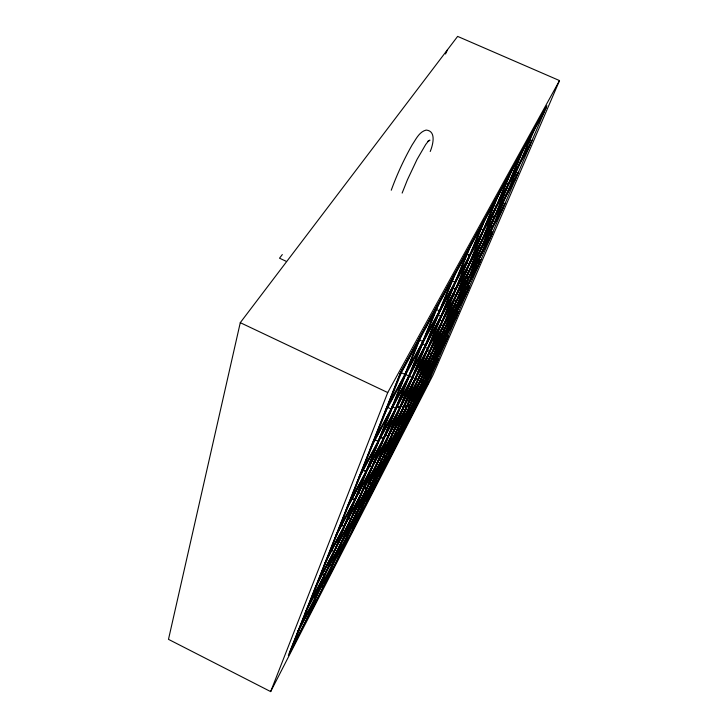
<?xml version="1.0" encoding="UTF-8"?>
<svg xmlns="http://www.w3.org/2000/svg" width="728" height="728" viewBox="0 0 728 728"><rect width="100%" height="100%" fill="white"/><g stroke="black" fill="none" stroke-linecap="round" stroke-linejoin="round"><path stroke-width="1.09" d="M240.276 322.668L168.487 639.348L270.661 691.6L433.042 374.975L559.514 80.581L457.63 36.4L240.276 322.668L387.733 392.556L270.661 691.6M430.212 151.497C432.823 145.227 436.709 130.931 426.144 130.066C419.182 131.832 416.007 139.239 412.294 144.644C404.004 159.195 396.969 174.483 391.255 190.226M445.591 54.009L446.646 50.86M446.382 52.389L447.083 50.287M402.138 193.084L407.434 179.789L417.044 159.405L425.689 144.517L428.865 140.495L427.882 141.478L429.939 140.14L428.683 140.859M289.334 653.316L400.664 372.563L546.064 107.526M299.508 629.047L292.638 646.327L308.69 615.096L315.743 597.552L313.886 601.146M300.928 625.461L308.199 607.179L324.652 575.393L315.342 597.515L313.313 596.496M317.399 584.002L309.7 603.385L326.199 571.553L419.847 337.255M327.172 559.404L319.001 579.979L335.717 547.875L344.071 527.09L342.142 530.767M328.874 555.136L337.565 533.242M339.375 528.701L348.639 505.369L365.957 472.645L354.563 499.817L351.56 498.352L354.582 499.808M350.568 500.518L360.469 475.602M362.526 470.415L373.118 443.752M375.329 438.192L386.695 409.582M389.071 403.612L401.292 372.836L520.547 155.119M305.487 622.076L324.324 575.156L322.304 574.155M419.292 339.967L404.923 374.392L400.828 372.463M308.272 616.652L422.95 331.604M421.958 343.561L437.082 307.489M437.792 304.559L321.712 590.481M324.351 585.348L440.677 299.299M337.1 560.524L454.481 274.137M346.883 536.654L356.811 513.276L342.115 541.659M356.192 513.941L366.594 489.434L364.901 492.683M366.02 489.971L376.931 464.246L375.22 467.512M376.403 464.637L377.022 463.135L374.984 462.153M453.644 277.259L439.421 310.856L435.353 308.954M339.603 555.646L457.175 269.233M351.715 532.077L470.06 245.764M383.246 456.574L391.983 435.444L390.372 438.538M469.105 249.04L456.638 279.161L454.991 282.191L451.924 280.771M354.09 527.445L472.563 241.186M365.602 505.023L484.611 219.237M483.565 222.641L471.116 252.498L469.569 255.346L466.53 253.954M367.868 500.618L486.959 214.951M378.833 479.27L498.252 194.385M497.115 197.898L483.255 230.13M380.99 475.065L500.455 190.372M391.436 454.727L511.056 171.053M509.846 174.656L497.506 203.904L496.132 206.424L494.075 205.478M393.493 450.714L513.131 167.276M403.467 431.304L523.095 149.103M425.443 380.016L433.961 359.932L432.65 362.435M405.432 427.473L525.052 145.554M414.951 408.927L534.452 128.428M416.835 405.269L536.29 125.07M427.218 380.899L427.773 379.597M437.037 357.885L446.764 338.857L444.717 337.901M447.311 333.779L447.92 332.359M458.076 308.517L458.713 307.025M469.378 282.009L470.051 280.444M481.254 254.163L481.954 252.516M493.739 224.879L494.485 223.141M506.897 194.021L507.671 192.192M520.766 161.489L521.594 159.55M427.736 384.029L546.901 105.733L400.5 372.499L288.352 655.437L427.827 383.683M309.655 613.213L324.852 583.647L332.077 565.874L330.312 569.278M325.771 581.863L340.176 553.817L347.538 535.881L345.873 539.102M341.05 552.124L354.736 525.498L362.207 507.425L360.633 510.483M355.555 523.887L368.568 498.571L376.139 480.398L374.638 483.301M369.36 497.042L381.745 472.936L389.398 454.7L387.96 457.466M382.491 471.48L394.294 448.512L402.011 430.23L400.646 432.86M395.013 447.119L406.279 425.197L414.041 406.897L412.74 409.409M406.952 423.878L417.717 402.939M418.373 401.665L428.656 381.645L426.617 380.689M297.934 631.258L438.72 358.394M297.452 632.495L438.165 359.687M296.524 634.834L437.109 362.153M343.698 537.783L356.738 512.603L354.745 511.611M359.304 507.653L373.246 480.753L381.536 460.724L379.925 463.8M374.083 479.124L387.305 453.617L395.677 433.524L394.157 436.445M388.106 452.07L400.655 427.846L409.1 407.735L407.653 410.501M401.419 426.381L413.349 403.348L421.84 383.237L420.466 385.867M414.077 401.956L424.133 382.528L419.237 380.307M426.126 378.697L435.717 360.178M306.151 610.546L447.993 336.718M446.892 339.294L305.169 613.021M357.703 511.566L371.617 484.675L362.171 506.743L360.142 505.76L362.18 506.734M372.463 483.055L385.667 457.557L376.203 479.552L374.183 478.56M425.88 383.265L427.118 380.871M389.544 453.699L398.999 431.795L397.561 434.561M424.278 387.032L425.516 384.639M435.299 365.656L436.481 363.363M314.332 589.908L457.129 315.397M306.67 609.245L448.575 335.362M434.034 364.127L435.28 361.734M445.081 342.788L446.264 340.504M410.319 409.928L411.684 407.298L402.238 429.092L400.191 428.11M422.458 386.477L423.769 383.965L414.341 405.632L412.303 404.659M339.403 546.883L341.186 543.461L331.804 565.601L329.82 564.6M353.417 513.868L366.594 488.552L364.591 487.569L366.594 488.552M369.187 483.583L381.636 459.65L379.643 458.676M384.093 454.954L397.406 429.374L406.224 408.217L404.695 411.138M315.37 587.278L352.47 515.688L360.988 494.74L359.168 498.198M350.113 520.529L458.895 311.275M444.253 340.131L445.5 337.746M455.319 318.873L456.502 316.598M325.753 561.097L469.687 286.059M325.161 562.571L469.05 287.542M324.06 565.365L467.84 290.372M422.222 381.709L432.505 357.958L431.131 360.578M447.265 333.615L446.018 335.999L443.962 335.044M336.209 534.707L481.008 259.623M335.59 536.272L480.344 261.188M334.407 539.248L479.07 264.146M458.058 308.281L456.811 310.656L454.782 309.7M432.969 356.21L443.725 331.367L442.342 333.979M360.933 493.857L371.771 468.195L369.942 471.671M377.004 463.144L387.86 437.592L386.14 440.868M443.343 337.21L444.653 334.716L434.407 358.294L432.377 357.33M454.964 314.987L456.21 312.612M466.029 293.83L467.221 291.564M418.263 385.194L419.71 382.418L409.391 406.342L407.361 405.369M469.396 281.691L468.15 284.047L466.111 283.101M417.736 379.816L429.101 353.326L427.554 356.238M454.581 310.71L455.892 308.226L445.19 332.86L443.161 331.895M466.211 288.606L467.458 286.24M477.259 267.586L478.451 265.338M401.401 411.839L403.03 408.754L392.174 434.161L390.135 433.178M415.806 384.439L417.353 381.518L406.515 406.761L404.477 405.769M429.438 358.522L430.894 355.764L420.092 380.817L418.054 379.834M352.725 504.404L354.673 500.709L343.871 526.453L340.859 524.952M347.365 506.57L492.883 231.886M346.701 508.244L492.183 233.524M366.994 470.688L383.228 440.012L371.808 467.058L368.787 465.583M345.436 511.42L490.854 236.627M357.221 481.681L503.23 207.735M480.07 256.083L478.014 255.146L480.061 256.092L481.299 253.754M399.727 407.716L396.687 406.269L399.718 407.735L411.748 379.379L409.991 382.655M362.926 470.024L365.947 471.48L377.978 442.742L375.985 446.473M380.353 437.155L383.365 438.602L395.413 410.037L393.539 413.531M466.402 282.828L467.713 280.353L456.52 306.133L454.481 305.178M478.014 260.879L479.261 258.54M489.043 240.04L490.235 237.81M441.232 330.394L442.688 327.646L431.376 353.908L429.32 352.934M454.154 305.969L455.546 303.358L444.28 329.384L442.242 328.419M397.706 412.639L399.445 409.354L388.033 436.245L384.966 434.762M413.076 383.601L414.714 380.517L403.312 407.216L400.273 405.76M359.277 476.503L505.369 202.739M358.567 478.287L504.631 204.468M466.621 276.413L468.004 273.828L457.584 298.516L456.201 301.119L454.145 300.154M478.851 253.453L480.161 251.005L469.76 275.548L468.45 278.005L466.402 277.059M425.443 353.662L427.09 350.587L415.096 378.697L412.03 377.24M439.985 326.39L441.532 323.487L429.593 351.342L426.544 349.904M453.681 300.682L455.146 297.943L444.726 322.786L443.27 325.525L441.214 324.57M369.842 449.849L516.243 177.341M481.008 248.375L493.293 220.056L491.991 222.477M492.592 226.672L493.83 224.361M455.846 295.532L468.332 266.53L466.866 269.242M395.659 408.317L408.39 378.096L406.506 381.59M501.428 211.093L502.611 208.891M490.445 231.713L491.682 229.393M372.044 444.298L518.491 172.09M371.28 446.219L517.717 173.901M479.788 245.19L481.172 242.624L470.161 268.714L468.777 271.289L466.721 270.352M438.584 321.885L440.24 318.819L427.6 348.466L424.551 347.029M453.153 294.758L454.709 291.882L442.142 321.212L439.066 319.774M388.807 414.541L390.818 410.81L378.078 441.259L375.047 439.794M423.068 350.769L424.824 347.502L412.13 377.441L409.063 375.976M507.025 193.402L505.787 195.686L503.73 194.749M455.455 289.262L452.388 287.851L455.446 289.271L468.695 258.331L467.139 261.179M469.15 263.791L482.291 233.233L480.835 235.918M503.53 200.992L504.759 198.708M514.459 180.653L515.624 178.487M385.749 409.718L532.323 139.794M384.93 411.784L531.504 141.705M383.383 415.688L529.948 145.327M520.948 160.742L519.719 162.981L517.654 162.062M528.173 148.585L529.338 146.455M505.86 189.744L507.161 187.36L495.568 214.705L494.267 217.108L492.201 216.18M517.335 168.596L518.554 166.339M493.72 212.148L495.095 209.628L482.072 239.776L478.997 238.384M420.356 347.474L422.249 343.998L408.772 376.021L404.713 374.092M437 316.78L438.766 313.531L425.343 345.218L422.286 343.771M452.552 288.079L454.208 285.039L440.868 316.361L437.792 314.915M402.529 380.371L404.559 376.64L393.056 405.25L391.036 408.972L387.997 407.525M544.398 111.575L521.83 152.78L509.564 181.7L508.271 184.075L506.215 183.156M399.617 374.729L546.036 107.753M387.733 392.556L559.514 80.581M282.318 254.563L279.516 258.203L286.04 261.243M529.702 140.031L531.704 140.923L530.548 143.043L528.537 142.151M515.852 172.327L517.872 173.228L516.707 175.393L514.678 174.493M502.693 202.985L504.741 203.904L503.567 206.097L501.519 205.178M490.535 225.735L492.601 226.663M490.272 232.159L492.265 233.06L491.082 235.281L489.08 234.38M480.198 228.738L483.274 230.121M478.951 247.429L481.017 248.366M467.512 254.391L469.578 255.337M478.36 259.896L480.38 260.815L479.197 263.054L477.177 262.126M466.066 262.362L469.16 263.773M467.012 286.313L469.06 287.26L467.877 289.517L465.82 288.57M452.789 294.112L455.855 295.523M456.256 311.557L458.267 312.485L457.075 314.751L455.073 313.823M445.909 335.626L447.947 336.573M418.709 339.621L422.786 341.505M430.931 355.246L432.978 356.201M436.099 358.667L438.092 359.605L436.909 361.889L434.907 360.952M433.679 359.213L435.726 360.169M423.842 382.291L427.473 383.938M415.688 378.851L417.745 379.807M414.487 404.386L416.48 405.332M409.955 404.996L411.993 405.96M391.591 406.361L395.677 408.299M402.939 426.735L404.986 427.709M397.197 429.629L399.235 430.603M393.848 431.304L395.896 432.277M380.298 437.109L383.374 438.584M390.945 450.177L392.938 451.132M387.524 452.707L389.553 453.69M383.765 455.537L385.804 456.511M378.278 474.702L380.325 475.693M362.908 469.988L365.957 471.471M369.624 482.819L371.662 483.801M358.904 492.847L360.942 493.848M365.074 500.482L367.076 501.465M351.187 527.572L353.171 528.537M345.372 534.379L347.411 535.38M338.984 542.005L340.995 542.997M331.795 550.532L333.806 551.524M336.509 556.019L338.529 557.02M324.178 570.552L326.199 571.553M321.121 586.022L323.114 587.014M304.877 617.663L306.861 618.654M350.687 519.119L348.657 518.127L350.678 519.128"/></g></svg>
